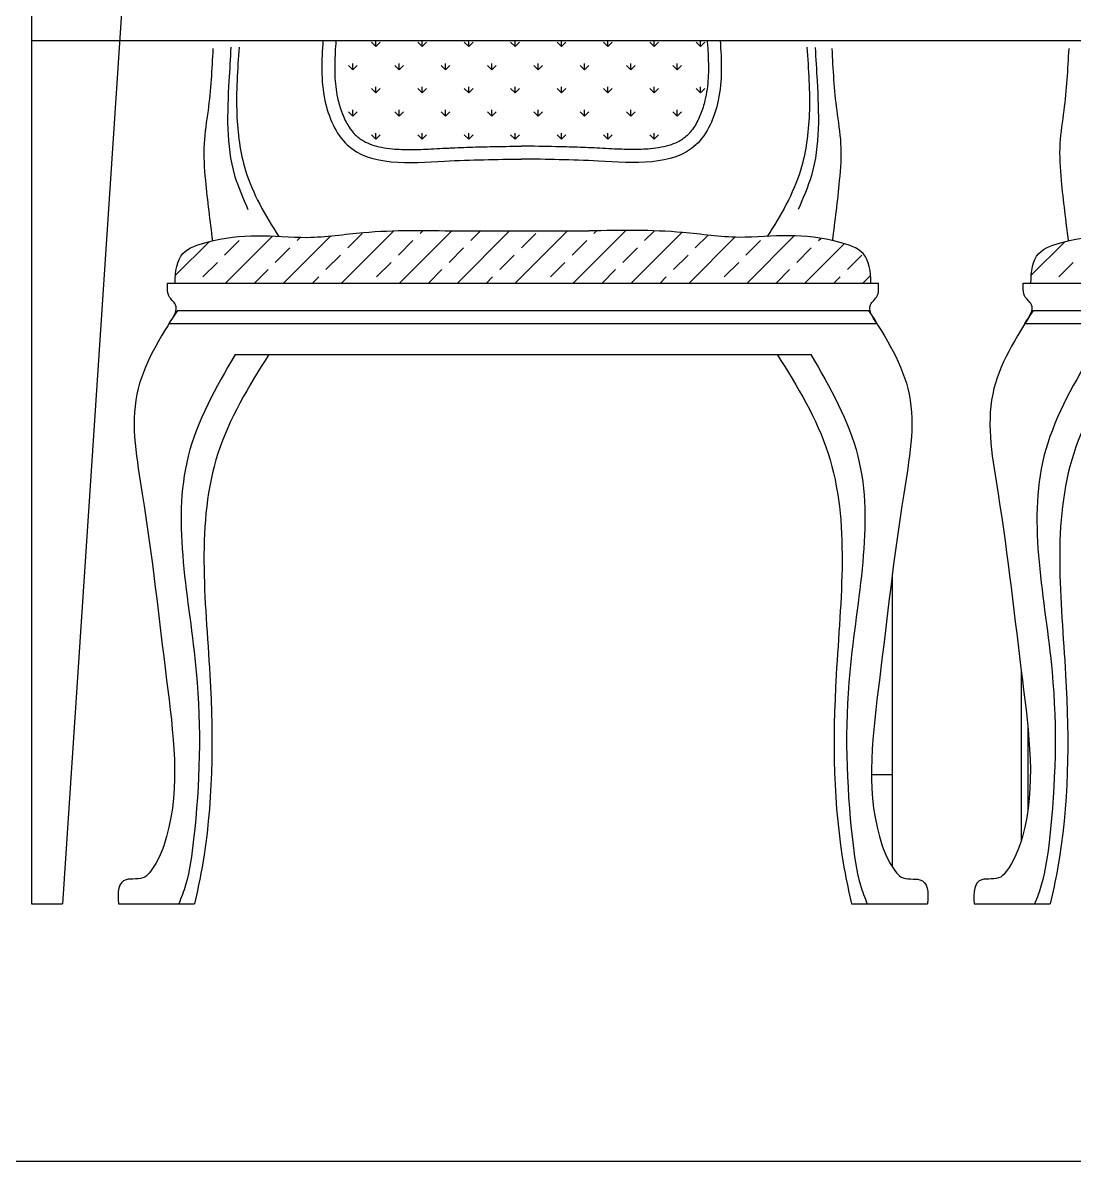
# Model space of a CAD drawing. Header units: millimetres. Extents: x 37301 to 64830, y 24173 to 38860.
# Drawn here: x 44155 to 44970, y 28627 to 29510 of the extents above; entities that cross this region are included whole.
import ezdxf

# ---------------------------------------------------------------- set-up
doc = ezdxf.new("R2010")
doc.units = ezdxf.units.MM
doc.layers.add('www.cad-blocks.net', color=7, linetype='Continuous')

# ---------------------------------------------------------------- blocks, each defined once
blk = doc.blocks.new('A$C6C6C41A0')
for p, q in [((621.23, 724.45), (621.23, 669.43)), ((693.18, 724.45), (645.34, 0)), ((621.23, 669.43), (621.23, 0)), ((621.23, 669.43), (689.55, 669.43)), ((689.55, 669.43), (1968.57, 669.43)), ((888.3, 664.7), (884.94, 668.07)), ((888.3, 664.7), (891.67, 668.07)), ((888.31, 664.74), (888.31, 669.43)), ((924.22, 664.7), (920.86, 668.07)), ((924.22, 664.7), (927.59, 668.07)), ((924.23, 664.74), (924.23, 669.43)), ((960.15, 664.7), (956.78, 668.07)), ((960.15, 664.7), (963.51, 668.07)), ((960.16, 664.74), (960.16, 669.43)), ((996.07, 664.7), (992.7, 668.07)), ((996.07, 664.7), (999.43, 668.07)), ((996.08, 664.74), (996.08, 669.43)), ((1031.99, 664.7), (1028.62, 668.07)), ((1031.99, 664.7), (1035.36, 668.07)), ((1032, 664.74), (1032, 669.43)), ((1067.91, 664.7), (1064.54, 668.07)), ((1067.91, 664.7), (1071.28, 668.07)), ((1067.92, 664.74), (1067.92, 669.43)), ((1103.83, 664.7), (1100.46, 668.07)), ((1103.83, 664.7), (1107.2, 668.07)), ((1103.84, 664.74), (1103.84, 669.43)), ((1139.75, 664.7), (1136.38, 668.07)), ((1139.75, 664.7), (1143.12, 668.07)), ((1139.76, 664.74), (1139.76, 669.43)), ((870.34, 646.74), (866.98, 650.11)), ((870.34, 646.74), (873.71, 650.11)), ((870.35, 646.78), (870.35, 651.54)), ((906.26, 646.74), (902.9, 650.11)), ((906.26, 646.74), (909.63, 650.11)), ((906.27, 646.78), (906.27, 651.54)), ((942.19, 646.74), (938.82, 650.11)), ((942.19, 646.78), (942.19, 651.54)), ((942.19, 646.74), (945.55, 650.11)), ((978.11, 646.74), (974.74, 650.11)), ((978.11, 646.74), (981.47, 650.11)), ((978.12, 646.78), (978.12, 651.54)), ((1014.03, 646.74), (1010.66, 650.11)), ((1014.03, 646.74), (1017.4, 650.11)), ((1014.04, 646.78), (1014.04, 651.54)), ((1049.95, 646.74), (1046.58, 650.11)), ((1049.95, 646.74), (1053.32, 650.11)), ((1049.96, 646.78), (1049.96, 651.54)), ((1085.87, 646.74), (1082.5, 650.11)), ((1085.87, 646.74), (1089.24, 650.11)), ((1085.88, 646.78), (1085.88, 651.54)), ((1121.79, 646.74), (1118.42, 650.11)), ((1121.79, 646.74), (1125.16, 650.11)), ((1121.8, 646.78), (1121.8, 651.54)), ((888.3, 628.78), (884.94, 632.15)), ((888.3, 628.78), (891.67, 632.15)), ((888.31, 628.81), (888.31, 633.58)), ((924.22, 628.78), (920.86, 632.15)), ((924.22, 628.78), (927.59, 632.15)), ((924.23, 628.81), (924.23, 633.58)), ((960.15, 628.78), (956.78, 632.15)), ((960.15, 628.78), (963.51, 632.15)), ((960.16, 628.81), (960.16, 633.58)), ((996.07, 628.78), (992.7, 632.15)), ((996.07, 628.78), (999.43, 632.15)), ((996.08, 628.81), (996.08, 633.58)), ((1031.99, 628.78), (1028.62, 632.15)), ((1031.99, 628.78), (1035.36, 632.15)), ((1032, 628.81), (1032, 633.58)), ((1067.91, 628.78), (1064.54, 632.15)), ((1067.91, 628.78), (1071.28, 632.15)), ((1067.92, 628.81), (1067.92, 633.58)), ((1103.83, 628.78), (1100.46, 632.15)), ((1103.83, 628.78), (1107.2, 632.15)), ((1103.84, 628.81), (1103.84, 633.58)), ((1139.75, 628.78), (1136.38, 632.15)), ((1139.75, 628.78), (1143.12, 632.15)), ((1139.76, 628.81), (1139.76, 633.58)), ((870.34, 610.82), (866.98, 614.19)), ((870.34, 610.82), (873.71, 614.19)), ((870.35, 610.85), (870.35, 615.62)), ((906.26, 610.82), (902.9, 614.19)), ((906.26, 610.82), (909.63, 614.19)), ((906.27, 610.85), (906.27, 615.62)), ((942.19, 610.82), (938.82, 614.19)), ((942.19, 610.85), (942.19, 615.62)), ((942.19, 610.82), (945.55, 614.19)), ((978.11, 610.82), (974.74, 614.19)), ((978.11, 610.82), (981.47, 614.19)), ((978.12, 610.85), (978.12, 615.62)), ((1014.03, 610.82), (1010.66, 614.19)), ((1014.03, 610.82), (1017.4, 614.19)), ((1014.04, 610.85), (1014.04, 615.62)), ((1049.95, 610.82), (1046.58, 614.19)), ((1049.95, 610.82), (1053.32, 614.19)), ((1049.96, 610.85), (1049.96, 615.62)), ((1085.87, 610.82), (1082.5, 614.19)), ((1085.87, 610.82), (1089.24, 614.19)), ((1085.88, 610.85), (1085.88, 615.62)), ((1121.79, 610.82), (1118.42, 614.19)), ((1121.79, 610.82), (1125.16, 614.19)), ((1121.8, 610.85), (1121.8, 615.62)), ((888.3, 592.86), (884.94, 596.23)), ((888.3, 592.86), (891.67, 596.23)), ((888.31, 592.89), (888.31, 597.66)), ((924.22, 592.86), (920.86, 596.23)), ((924.22, 592.86), (927.59, 596.23)), ((924.23, 592.89), (924.23, 597.66)), ((960.15, 592.86), (956.78, 596.23)), ((960.15, 592.86), (963.51, 596.23)), ((960.16, 592.89), (960.16, 597.66)), ((996.07, 592.86), (992.7, 596.23)), ((996.07, 592.86), (999.43, 596.23)), ((996.08, 592.89), (996.08, 597.66)), ((1031.99, 592.86), (1028.62, 596.23)), ((1031.99, 592.86), (1035.36, 596.23)), ((1032, 592.89), (1032, 597.66)), ((1067.91, 592.86), (1064.54, 596.23)), ((1067.91, 592.86), (1071.28, 596.23)), ((1067.92, 592.89), (1067.92, 597.66)), ((1103.83, 592.86), (1100.46, 596.23)), ((1103.83, 592.86), (1107.2, 596.23)), ((1103.84, 592.89), (1103.84, 597.66)), ((861.6, 481.37), (902.13, 521.9)), ((906.5, 481.37), (946.98, 521.86)), ((922.52, 519.84), (924.83, 522.15)), ((950.92, 521.78), (1053.62, 521.78)), ((951.4, 481.37), (991.81, 521.78)), ((961.81, 514.23), (969.36, 521.78)), ((996.3, 481.37), (1036.71, 521.78)), ((1041.2, 481.37), (1081.99, 522.16)), ((1057.22, 519.84), (1059.27, 521.89)), ((1096.51, 514.23), (1104.13, 521.85)), ((732.87, 487.35), (758.95, 513.43)), ((770.98, 503.01), (782.2, 514.23)), ((771.8, 481.37), (808.16, 517.74)), ((816.7, 481.37), (853.22, 517.9)), ((827.11, 514.23), (829.68, 516.81)), ((866.39, 508.62), (877.62, 519.84)), ((905.68, 503.01), (916.91, 514.23)), ((1001.1, 508.62), (1012.32, 519.84)), ((1040.39, 503.01), (1051.61, 514.23)), ((1086.11, 481.37), (1125.33, 520.6)), ((1131.01, 481.37), (1166.5, 516.87)), ((1135.8, 508.62), (1145.66, 518.47)), ((1175.09, 503.01), (1186.32, 514.23)), ((1175.91, 481.37), (1212.51, 517.98)), ((1220.81, 481.37), (1251.34, 511.9)), ((1231.22, 514.23), (1232.99, 516.01)), ((1396.19, 487.35), (1422.26, 513.43)), ((810.27, 497.39), (821.49, 508.62)), ((944.97, 497.39), (956.2, 508.62)), ((1079.67, 497.39), (1090.9, 508.62)), ((1214.38, 497.39), (1225.6, 508.62)), ((754.14, 486.17), (765.37, 497.39)), ((849.56, 491.78), (860.78, 503.01)), ((888.84, 486.17), (900.07, 497.39)), ((984.26, 491.78), (995.48, 503.01)), ((1023.55, 486.17), (1034.77, 497.39)), ((1118.96, 491.78), (1130.19, 503.01)), ((1158.25, 486.17), (1169.48, 497.39)), ((1253.67, 491.78), (1264.89, 503.01)), ((1417.45, 486.17), (1428.68, 497.39)), ((794.25, 481.37), (804.65, 491.78)), ((839.15, 481.37), (843.94, 486.17)), ((928.95, 481.37), (939.36, 491.78)), ((973.85, 481.37), (978.65, 486.17)), ((1063.66, 481.37), (1074.06, 491.78)), ((1108.56, 481.37), (1113.35, 486.17)), ((1198.36, 481.37), (1208.77, 491.78)), ((1243.26, 481.37), (1248.05, 486.17)), ((1265.71, 481.37), (1271.66, 487.33)), ((726.68, 481.37), (1277.85, 481.37)), ((1390, 481.37), (1941.16, 481.37)), ((734.3, 459.98), (1270.23, 459.98)), ((1397.62, 459.98), (1933.54, 459.98)), ((727.99, 450), (1276.54, 450)), ((1391.31, 450), (1939.85, 450)), ((779.23, 425.96), (1225.3, 425.96)), ((1288.5, 255.5), (1288.5, 28.81)), ((1388.5, 180.33), (1388.5, 49.42)), ((1393.5, 138.17), (1393.5, 72)), ((1288.5, 100), (1272.33, 100)), ((621.23, 0), (645.34, 0)), ((688.74, 0), (747.64, 0)), ((1256.89, 0), (1315.8, 0)), ((1352.05, 0), (1410.96, 0))]:
    blk.add_line(p, q)
for points in [[(761.9, 663.07), (758.15, 615.2), (755.07, 589.52), (756.1, 560.76), (761.58, 514.05)], [(1241.63, 663.07), (1245.38, 615.2), (1248.46, 589.52), (1247.44, 560.76), (1241.95, 514.05)], [(1425.21, 663.07), (1421.46, 615.2), (1418.38, 589.52), (1419.41, 560.76), (1424.89, 514.05)]]:
    blk.add_spline(points, degree=3)
for points, knots in [([(775.81, 664.11), (775.37, 655.45), (773.32, 622), (771.5, 578.41), (785.19, 547.18), (789, 538.49)], [433.0057, 433.0057, 433.0057, 433.0057, 458.743831, 532.075239, 560.351694, 560.351694, 560.351694, 560.351694]), ([(782.26, 664.22), (781, 647.01), (778.74, 614.89), (785.41, 563.31), (802.42, 533.81), (813.04, 517.49)], [518.798653, 518.798653, 518.798653, 518.798653, 570.415761, 614.623807, 672.188428, 672.188428, 672.188428, 672.188428]), ([(847.23, 669.43), (846.14, 654.04), (844.78, 625.76), (868.17, 570.66), (938.29, 576.49), (981.6, 577.3), (1001.14, 577.44)], [507.338789, 507.338789, 507.338789, 507.338789, 553.686663, 592.311763, 668.773506, 728.504077, 728.504077, 728.504077, 728.504077]), ([(857.25, 669.43), (857.03, 666.36), (856.83, 663.32), (856.34, 654.22), (856.19, 648.25), (856.66, 636.53), (857.29, 630.77), (859.31, 621.25), (860.39, 617.45), (863.04, 610.27), (864.63, 606.88), (867.7, 601.74), (869.09, 599.81), (871.09, 597.49), (871.64, 596.9), (872.69, 595.86), (873.18, 595.41), (874.19, 594.54), (874.71, 594.12), (876.31, 592.92), (877.45, 592.18), (880.62, 590.39), (882.77, 589.44), (887.45, 587.81), (889.97, 587.15), (895.33, 586.08), (898.17, 585.69), (905.71, 584.98), (910.57, 584.83), (920.6, 584.88), (925.76, 585.09), (933.94, 585.49), (936.96, 585.65), (941.56, 585.89), (943.16, 585.97), (946.33, 586.12), (947.9, 586.19), (952.59, 586.39), (955.67, 586.51), (964.82, 586.83), (970.79, 586.99), (984.87, 587.28), (992.93, 587.38), (1001.07, 587.44)], [506.624873, 506.624873, 506.624873, 506.624873, 515.943672, 515.943672, 534.814543, 534.814543, 553.685415, 553.685415, 566.237541, 566.237541, 578.789667, 578.789667, 587.752243, 587.752243, 591.086932, 591.086932, 593.946777, 593.946777, 596.806622, 596.806622, 602.526313, 602.526313, 611.870326, 611.870326, 621.21434, 621.21434, 630.558353, 630.558353, 645.025039, 645.025039, 659.491725, 659.491725, 667.873146, 667.873146, 672.354988, 672.354988, 676.836831, 676.836831, 685.800515, 685.800515, 703.727885, 703.727885, 728.504077, 728.504077, 728.504077, 728.504077]), ([(1155.05, 669.43), (1156.14, 654.04), (1157.5, 625.76), (1134.11, 570.66), (1063.99, 576.49), (1020.68, 577.3), (1001.14, 577.44)], [507.338789, 507.338789, 507.338789, 507.338789, 553.686663, 592.311763, 668.773506, 728.504077, 728.504077, 728.504077, 728.504077]), ([(1145.03, 669.43), (1145.3, 665.62), (1145.55, 661.86), (1146, 652.08), (1146.09, 646.15), (1145.42, 634.47), (1144.67, 628.73), (1142.44, 619.34), (1141.31, 615.69), (1138.58, 608.83), (1136.98, 605.62), (1134.14, 601.15), (1133.03, 599.64), (1131.27, 597.58), (1130.66, 596.92), (1129.55, 595.83), (1129.06, 595.37), (1128.04, 594.5), (1127.51, 594.08), (1125.88, 592.87), (1124.73, 592.12), (1121.53, 590.33), (1119.37, 589.38), (1114.66, 587.77), (1112.12, 587.1), (1106.73, 586.05), (1103.88, 585.66), (1096.31, 584.96), (1091.42, 584.82), (1081.36, 584.89), (1076.19, 585.1), (1067.92, 585.51), (1064.84, 585.68), (1058.81, 585.99), (1055.88, 586.12), (1050.09, 586.37), (1047.23, 586.49), (1038.75, 586.79), (1033.2, 586.95), (1018.81, 587.27), (1010.06, 587.38), (1001.21, 587.44)], [506.62489, 506.62489, 506.62489, 506.62489, 518.189853, 518.189853, 537.052268, 537.052268, 555.914683, 555.914683, 568.120153, 568.120153, 580.325623, 580.325623, 587.466989, 587.466989, 591.149696, 591.149696, 594.038363, 594.038363, 596.927031, 596.927031, 602.704365, 602.704365, 612.073334, 612.073334, 621.442303, 621.442303, 630.811271, 630.811271, 645.312405, 645.312405, 659.813539, 659.813539, 668.379464, 668.379464, 676.67719, 676.67719, 684.974916, 684.974916, 701.570369, 701.570369, 728.504077, 728.504077, 728.504077, 728.504077]), ([(1222.28, 664.22), (1223.53, 647.01), (1225.79, 614.89), (1219.12, 563.31), (1202.11, 533.81), (1191.5, 517.49)], [518.798608, 518.798608, 518.798608, 518.798608, 570.415761, 614.623807, 672.188428, 672.188428, 672.188428, 672.188428]), ([(1228.72, 664.07), (1229.16, 655.42), (1231.21, 621.98), (1233.03, 578.41), (1219.34, 547.18), (1215.54, 538.49)], [433.046176, 433.046176, 433.046176, 433.046176, 458.743831, 532.075239, 560.351694, 560.351694, 560.351694, 560.351694]), ([(732.56, 481.37), (732.83, 490.37), (734.42, 506.23), (764.2, 515.62), (795.7, 519.54), (836.67, 514.99), (887.9, 522.96), (926.73, 522.24), (950.92, 521.78)], [4.006057, 4.006057, 4.006057, 4.006057, 28.148004, 48.809139, 87.827578, 126.545663, 170.396848, 242.810195, 242.810195, 242.810195, 242.810195]), ([(1271.97, 481.37), (1271.71, 490.37), (1270.11, 506.23), (1240.33, 515.62), (1208.83, 519.54), (1167.86, 514.99), (1116.63, 522.96), (1077.8, 522.24), (1053.62, 521.78)], [4.006057, 4.006057, 4.006057, 4.006057, 28.148004, 48.809139, 87.827578, 126.545663, 170.396848, 242.810195, 242.810195, 242.810195, 242.810195]), ([(1395.87, 481.37), (1396.14, 490.37), (1397.73, 506.23), (1427.52, 515.62), (1459.01, 519.54), (1499.98, 514.99), (1551.21, 522.96), (1590.05, 522.24), (1614.23, 521.78)], [4.006057, 4.006057, 4.006057, 4.006057, 28.148004, 48.809139, 87.827578, 126.545663, 170.396848, 242.810195, 242.810195, 242.810195, 242.810195]), ([(727.99, 450), (731.5, 455.23), (736.96, 463.38), (726.65, 470.51), (726.68, 477.06), (726.68, 480.43), (726.68, 481.37)], [0, 0, 0, 0, 15.422531, 24.039915, 31.209122, 34.038497, 34.038497, 34.038497, 34.038497]), ([(1276.54, 450), (1273.04, 455.23), (1267.58, 463.38), (1277.89, 470.51), (1277.85, 477.06), (1277.85, 480.43), (1277.85, 481.37)], [0, 0, 0, 0, 15.422531, 24.039915, 31.209122, 34.038497, 34.038497, 34.038497, 34.038497]), ([(1391.31, 450), (1394.81, 455.23), (1400.27, 463.38), (1389.96, 470.51), (1389.99, 477.06), (1390, 480.43), (1390, 481.37)], [0, 0, 0, 0, 15.422531, 24.039915, 31.209122, 34.038497, 34.038497, 34.038497, 34.038497]), ([(734.39, 460.12), (721.03, 439.13), (693.3, 395.55), (712.44, 293.78), (724.04, 183.37), (738.4, 80.65), (718.86, 31.48), (707.68, 17.89), (689.01, 22.17), (687.84, 9.42), (688.74, 0)], [0, 0, 0, 0, 72.037933, 149.539069, 295.081126, 416.392002, 446.341751, 452.259291, 467.057289, 489.304589, 489.304589, 489.304589, 489.304589]), ([(1270.14, 460.12), (1283.5, 439.13), (1311.23, 395.55), (1292.09, 293.78), (1280.5, 183.37), (1266.13, 80.65), (1285.67, 31.48), (1296.85, 17.89), (1315.52, 22.17), (1316.69, 9.42), (1315.8, 0)], [0, 0, 0, 0, 72.037933, 149.539069, 295.081126, 416.392002, 446.341751, 452.259291, 467.057289, 489.304589, 489.304589, 489.304589, 489.304589]), ([(1397.71, 460.12), (1384.35, 439.13), (1356.61, 395.55), (1375.75, 293.78), (1387.35, 183.37), (1401.72, 80.65), (1382.18, 31.48), (1370.99, 17.89), (1352.32, 22.17), (1351.15, 9.42), (1352.05, 0)], [0, 0, 0, 0, 72.037933, 149.539069, 295.081126, 416.392002, 446.341751, 452.259291, 467.057289, 489.304589, 489.304589, 489.304589, 489.304589]), ([(779.23, 425.96), (764.06, 400.31), (722.01, 324.87), (754.9, 191.28), (751.33, 81.41), (743.35, 20.94), (737.44, 4.8), (735.49, 0)], [10.262476, 10.262476, 10.262476, 10.262476, 97.307595, 264.750805, 394.444836, 430.551429, 446.105096, 446.105096, 446.105096, 446.105096]), ([(805.34, 425.96), (789.42, 401.15), (744.78, 326.38), (762.84, 183.48), (762, 67.21), (749.68, 9.04), (747.64, 0)], [15.431403, 15.431403, 15.431403, 15.431403, 102.007901, 273.631252, 424.354883, 452.127999, 452.127999, 452.127999, 452.127999]), ([(1199.19, 425.96), (1215.11, 401.15), (1259.76, 326.38), (1241.69, 183.48), (1242.54, 67.21), (1254.85, 9.04), (1256.89, 0)], [15.431403, 15.431403, 15.431403, 15.431403, 102.007901, 273.631252, 424.354883, 452.127999, 452.127999, 452.127999, 452.127999]), ([(1225.3, 425.96), (1240.47, 400.31), (1282.52, 324.87), (1249.63, 191.28), (1253.21, 81.41), (1261.18, 20.94), (1267.09, 4.8), (1269.05, 0)], [10.262476, 10.262476, 10.262476, 10.262476, 97.307595, 264.750805, 394.444836, 430.551429, 446.105096, 446.105096, 446.105096, 446.105096]), ([(1442.54, 425.96), (1427.37, 400.31), (1385.32, 324.87), (1418.21, 191.28), (1414.64, 81.41), (1406.66, 20.94), (1400.76, 4.8), (1398.8, 0)], [10.262476, 10.262476, 10.262476, 10.262476, 97.307595, 264.750805, 394.444836, 430.551429, 446.105096, 446.105096, 446.105096, 446.105096]), ([(1468.66, 425.96), (1452.73, 401.15), (1408.09, 326.38), (1426.15, 183.48), (1425.31, 67.21), (1413, 9.04), (1410.96, 0)], [15.431403, 15.431403, 15.431403, 15.431403, 102.007901, 273.631252, 424.354883, 452.127999, 452.127999, 452.127999, 452.127999])]:
    blk.add_open_spline(points, degree=3, knots=knots)
blk = doc.blocks.new('FORMAT')
at = {"color": 155, "true_color": 0x546d8e}
blk.add_line((39819.44, 28627.3), (64830.17, 28627.3), dxfattribs=at)

msp = doc.modelspace()

# ---------------------------------------------------------------- block references
msp.add_blockref('A$C6C6C41A0', (43540.41, 28826.72))
at = {"layer": 'www.cad-blocks.net'}
msp.add_blockref('FORMAT', (0, 0), dxfattribs=at)

doc.saveas('drawing.dxf')
